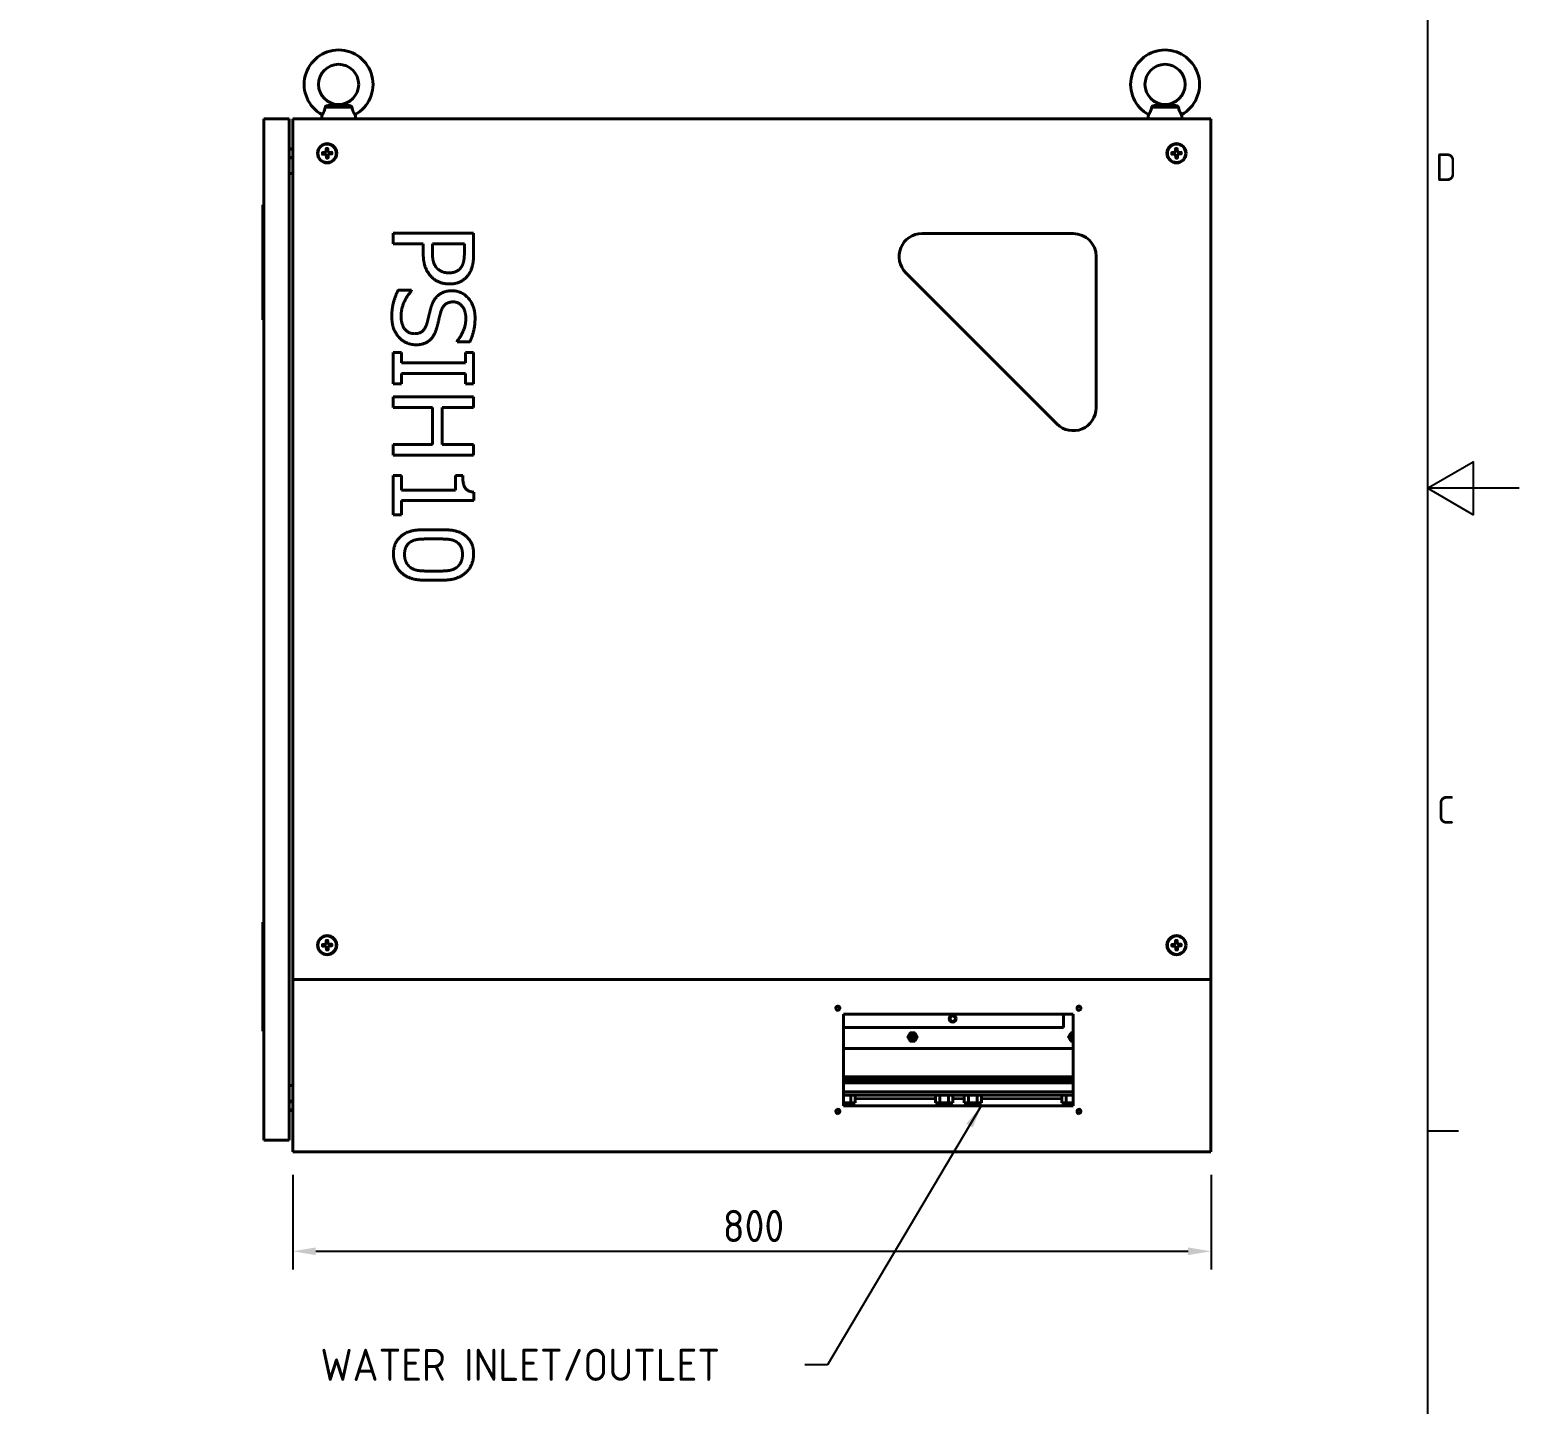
# Model space of a CAD drawing. Header units: inches. Extents: x 0 to 4752, y 0 to 3360.
# Drawn here: x 3454 to 4752, y 882 to 2079 of the extents above; entities that cross this region are included whole.
import ezdxf

# ---------------------------------------------------------------- set-up
doc = ezdxf.new("R2010")
doc.units = ezdxf.units.IN
doc.header["$MEASUREMENT"] = 0
for name, color, linetype, lineweight in [('POWER SUPPLY CASE OUTLINE$0$가시적인 것(ISO)', 3, 'Continuous', 40), ('POWER SUPPLY CASE OUTLINE$0$가시적인 좁은 것(ISO)', 3, 'Continuous', 35), ('POWER SUPPLY CASE OUTLINE$0$경계(ISO)', 7, 'Continuous', 25), ('POWER SUPPLY CASE OUTLINE$0$기호(ISO)', 5, 'Continuous', 25), ('POWER SUPPLY CASE OUTLINE$0$치수(ISO)', 2, 'Continuous', 25)]:
    doc.layers.add(name, color=color, linetype=linetype, lineweight=lineweight)
doc.styles.add('POWER SUPPLY CASE OUTLINE$0$문자 텍스트_PSTEK_POSCO', font='isocp.shx')
doc.styles.add('POWER SUPPLY CASE OUTLINE$0$치수 텍스트_PSTEK_POSCO', font='isocp.shx')
doc.dimstyles.new('POWER SUPPLY CASE OUTLINE$0$치수_PSTEK_POSCO', dxfattribs={"dimscale": 8, "dimtxt": 3.5, "dimasz": 2.5, "dimexe": 2, "dimexo": 2.5, "dimgap": 1, "dimtad": 1, "dimrnd": 1e-08, "dimdsep": 46, "dimtxsty": 'POWER SUPPLY CASE OUTLINE$0$치수 텍스트_PSTEK_POSCO', "dimcen": 0.09, "dimdle": 10, "dimclrd": 7, "dimclre": 7, "dimclrt": 2, "dimadec": 1, "dimazin": 2, "dimtfac": 1, "dimtmove": 0, "dimatfit": 3, "dimfxl": 0, "dimtolj": 1, "dimlwd": -1, "dimlwe": -1, "dimarcsym": 0})
doc.dimstyles.new('POWER SUPPLY CASE OUTLINE$0$치수_PSTEK_POSCO$7', dxfattribs={"dimscale": 8, "dimtxt": 3.5, "dimasz": 2.5, "dimexe": 2, "dimexo": 2.5, "dimgap": 1, "dimtad": 1, "dimrnd": 1e-08, "dimdsep": 46, "dimtxsty": 'POWER SUPPLY CASE OUTLINE$0$치수 텍스트_PSTEK_POSCO', "dimcen": 0.09, "dimdle": 10, "dimclrd": 7, "dimclre": 7, "dimclrt": 2, "dimadec": 1, "dimazin": 2, "dimtfac": 1, "dimtmove": 0, "dimatfit": 3, "dimfxl": 0, "dimtolj": 1, "dimlwd": -1, "dimlwe": -1, "dimarcsym": 0})

# ---------------------------------------------------------------- blocks, each defined once
blk = doc.blocks.new('POWER SUPPLY CASE OUTLINE$0$경계 Default Border')
at = {"layer": 'POWER SUPPLY CASE OUTLINE$0$경계(ISO)'}
blk.add_line((584, 140), (587.4, 140), dxfattribs=at)
at = {"layer": 'POWER SUPPLY CASE OUTLINE$0$경계(ISO)', "flags": 128}
for points in [[(10, 10), (10, 410), (584, 410), (584, 10), (10, 10)], [(594, 210), (584, 210), (589, 212.89), (589, 207.11), (584, 210)]]:
    blk.add_lwpolyline(points, dxfattribs=at)
at = {"layer": 'POWER SUPPLY CASE OUTLINE$0$경계(ISO)', "color": 2, "char_height": 3, "attachment_point": 7, "style": 'POWER SUPPLY CASE OUTLINE$0$문자 텍스트_PSTEK_POSCO'}
for s, insert in [('D', (584.88, 243.47)), ('C', (585.04, 173.47))]:
    blk.add_mtext(s, dxfattribs=dict(at, insert=insert))
blk = doc.blocks.new('*D32')
at = {"layer": 'POWER SUPPLY CASE OUTLINE$0$치수(ISO)', "color": 7, "transparency": 16777216}
for p, q in [((3683.5, 1081.9), (3683.5, 999.2)), ((4483.5, 1081.9), (4483.5, 999.2)), ((3703.5, 1015.2), (4463.5, 1015.2))]:
    blk.add_line(p, q, dxfattribs=at)
for points in [[(3703.5, 1018.5), (3703.5, 1011.8), (3683.5, 1015.2)], [(4463.5, 1018.5), (4463.5, 1011.8), (4483.5, 1015.2)]]:
    blk.add_solid(points, dxfattribs=at)
at = {"layer": 'POWER SUPPLY CASE OUTLINE$0$치수(ISO)', "color": 2, "transparency": 16777216, "insert": (4058.2, 1037.2), "char_height": 28, "attachment_point": 4, "style": 'POWER SUPPLY CASE OUTLINE$0$치수 텍스트_PSTEK_POSCO'}
blk.add_mtext('\\A1;800', dxfattribs=at)

msp = doc.modelspace()

# ---------------------------------------------------------------- linework, layer by layer
at = {"layer": 'POWER SUPPLY CASE OUTLINE$0$가시적인 것(ISO)'}
for p, q in [((3680.455, 2001.882), (3658.455, 2001.882)), ((3658.455, 1111.882), (3658.455, 2001.882)), ((3680.455, 2001.882), (3680.455, 1111.882)), ((3683.455, 1101.882), (3683.455, 2001.882)), ((4483.455, 2001.882), (3683.455, 2001.882)), ((3709.1, 2005.539), (3708.455, 2001.882)), ((3737.81, 2005.539), (3738.455, 2001.882)), ((4429.1, 2005.539), (4428.455, 2001.882)), ((4457.81, 2005.539), (4458.455, 2001.882)), ((4483.455, 1101.882), (4483.455, 2001.882)), ((3683.455, 1975.882), (3680.455, 1975.882)), ((3709.422, 1972.431), (3711.633, 1972.52)), ((3710.994, 1971.087), (3710.939, 1972.478)), ((3712.674, 1973.647), (3712.585, 1975.858)), ((3712.66, 1974.342), (3714.05, 1974.398)), ((3712.721, 1976.006), (3713.856, 1976.051)), ((3714.004, 1975.915), (3714.092, 1973.704)), ((3715.22, 1972.663), (3717.431, 1972.752)), ((3715.915, 1972.677), (3715.97, 1971.286)), ((3717.579, 1972.615), (3717.624, 1971.48)), ((4449.422, 1972.431), (4451.633, 1972.52)), ((4450.994, 1971.087), (4450.939, 1972.478)), ((4452.674, 1973.647), (4452.585, 1975.858)), ((4452.66, 1974.342), (4454.05, 1974.398)), ((4452.721, 1976.006), (4453.856, 1976.051)), ((4454.004, 1975.915), (4454.092, 1973.704)), ((4455.22, 1972.663), (4457.431, 1972.752)), ((4455.915, 1972.677), (4455.97, 1971.286)), ((4457.579, 1972.615), (4457.624, 1971.48)), ((3683.455, 1967.882), (3680.455, 1967.882)), ((3709.331, 1971.149), (3709.285, 1972.284)), ((3711.69, 1971.101), (3709.478, 1971.012)), ((3712.905, 1967.849), (3712.817, 1970.06)), ((3714.249, 1969.422), (3712.859, 1969.366)), ((3714.188, 1967.758), (3713.053, 1967.713)), ((3714.236, 1970.117), (3714.324, 1967.906)), ((3717.488, 1971.333), (3715.276, 1971.244)), ((4449.331, 1971.149), (4449.285, 1972.284)), ((4451.69, 1971.101), (4449.478, 1971.012)), ((4452.905, 1967.849), (4452.817, 1970.06)), ((4454.249, 1969.422), (4452.859, 1969.366)), ((4454.188, 1967.758), (4453.053, 1967.713)), ((4454.236, 1970.117), (4454.324, 1967.906)), ((4457.488, 1971.333), (4455.276, 1971.244)), ((3683.455, 1954.182), (3680.455, 1954.182)), ((3657.455, 1921.882), (3657.445, 1921.882)), ((3657.445, 1831.882), (3657.445, 1921.882)), ((3657.455, 1926.882), (3657.455, 1826.882)), ((3657.455, 1926.882), (3658.455, 1926.882)), ((3657.455, 1916.882), (3657.445, 1916.882)), ((3771.095, 1902.224), (3771.095, 1892.921)), ((3841.095, 1902.224), (3771.095, 1902.224)), ((3841.095, 1884.639), (3841.095, 1902.224)), ((4231.739, 1901.882), (4363.455, 1901.882)), ((3771.095, 1892.921), (3797.189, 1892.921)), ((3797.189, 1892.921), (3797.189, 1885.036)), ((3805.131, 1886.568), (3805.131, 1892.921)), ((3805.131, 1892.921), (3833.04, 1892.921)), ((3833.04, 1892.921), (3833.04, 1885.206)), ((4383.455, 1881.882), (4383.455, 1750.166)), ((4349.313, 1736.024), (4217.597, 1867.74)), ((3786.978, 1852.589), (3775.293, 1852.589)), ((3786.978, 1851.908), (3786.978, 1852.589)), ((3657.455, 1836.882), (3657.445, 1836.882)), ((3657.455, 1831.882), (3657.445, 1831.882)), ((3657.455, 1826.882), (3658.455, 1826.882)), ((3826.687, 1808.399), (3826.687, 1807.719)), ((3826.687, 1807.719), (3837.805, 1807.719)), ((3778.243, 1798.245), (3771.095, 1798.245)), ((3771.095, 1798.245), (3771.095, 1771.13)), ((3778.243, 1789.339), (3778.243, 1798.245)), ((3833.948, 1798.245), (3833.948, 1789.339)), ((3841.095, 1798.245), (3833.948, 1798.245)), ((3841.095, 1771.13), (3841.095, 1798.245)), ((3833.948, 1789.339), (3778.243, 1789.339)), ((3778.243, 1780.036), (3833.948, 1780.036)), ((3778.243, 1771.13), (3778.243, 1780.036)), ((3833.948, 1780.036), (3833.948, 1771.13)), ((3771.095, 1771.13), (3778.243, 1771.13)), ((3833.948, 1771.13), (3841.095, 1771.13)), ((3771.095, 1759.615), (3771.095, 1750.312)), ((3841.095, 1759.615), (3771.095, 1759.615)), ((3841.095, 1750.312), (3841.095, 1759.615)), ((3771.095, 1750.312), (3805.358, 1750.312)), ((3805.358, 1750.312), (3805.358, 1718.091)), ((3813.64, 1750.312), (3841.095, 1750.312)), ((3813.64, 1718.091), (3813.64, 1750.312)), ((3805.358, 1718.091), (3771.095, 1718.091)), ((3771.095, 1718.091), (3771.095, 1708.788)), ((3841.095, 1718.091), (3813.64, 1718.091)), ((3841.095, 1708.788), (3841.095, 1718.091)), ((3771.095, 1708.788), (3841.095, 1708.788)), ((3778.243, 1691.09), (3771.095, 1691.09)), ((3771.095, 1691.09), (3771.095, 1656.941)), ((3778.243, 1678.383), (3778.243, 1691.09)), ((3825.155, 1691.09), (3825.155, 1678.383)), ((3831.565, 1691.09), (3825.155, 1691.09)), ((3825.155, 1678.383), (3778.243, 1678.383)), ((3841.322, 1669.364), (3841.322, 1676.625)), ((3778.243, 1669.364), (3841.322, 1669.364)), ((3778.243, 1656.941), (3778.243, 1669.364)), ((3771.095, 1656.941), (3778.243, 1656.941)), ((3797.87, 1643.845), (3806.152, 1643.845)), ((3806.152, 1635.79), (3798.437, 1635.79)), ((3814.434, 1643.845), (3806.152, 1643.845)), ((3806.152, 1635.79), (3813.867, 1635.79)), ((3806.152, 1599.939), (3798.267, 1599.939)), ((3799.799, 1607.881), (3806.152, 1607.881)), ((3812.505, 1607.881), (3806.152, 1607.881)), ((3806.152, 1599.939), (3814.037, 1599.939)), ((3657.455, 1301.882), (3657.455, 1206.882)), ((3657.455, 1301.882), (3658.455, 1301.882)), ((3657.455, 1296.882), (3657.445, 1296.882)), ((3657.445, 1211.882), (3657.445, 1296.882)), ((3657.455, 1291.882), (3657.445, 1291.882)), ((3712.674, 1283.647), (3712.585, 1285.858)), ((3712.721, 1286.006), (3713.856, 1286.051)), ((3714.004, 1285.915), (3714.092, 1283.704)), ((4452.674, 1283.647), (4452.585, 1285.858)), ((4452.721, 1286.006), (4453.856, 1286.051)), ((4454.004, 1285.915), (4454.092, 1283.704)), ((3709.331, 1281.149), (3709.285, 1282.284)), ((3709.422, 1282.431), (3711.633, 1282.52)), ((3711.69, 1281.101), (3709.478, 1281.012)), ((3710.994, 1281.087), (3710.939, 1282.478)), ((3712.66, 1284.342), (3714.05, 1284.398)), ((3712.905, 1277.849), (3712.817, 1280.06)), ((3714.249, 1279.422), (3712.859, 1279.366)), ((3714.188, 1277.758), (3713.053, 1277.713)), ((3714.236, 1280.117), (3714.324, 1277.906)), ((3715.22, 1282.663), (3717.431, 1282.752)), ((3717.488, 1281.333), (3715.276, 1281.244)), ((3715.915, 1282.677), (3715.97, 1281.286)), ((3717.579, 1282.615), (3717.624, 1281.48)), ((4449.331, 1281.149), (4449.285, 1282.284)), ((4449.422, 1282.431), (4451.633, 1282.52)), ((4451.69, 1281.101), (4449.478, 1281.012)), ((4450.994, 1281.087), (4450.939, 1282.478)), ((4452.66, 1284.342), (4454.05, 1284.398)), ((4452.905, 1277.849), (4452.817, 1280.06)), ((4454.249, 1279.422), (4452.859, 1279.366)), ((4454.188, 1277.758), (4453.053, 1277.713)), ((4454.236, 1280.117), (4454.324, 1277.906)), ((4455.22, 1282.663), (4457.431, 1282.752)), ((4457.488, 1281.333), (4455.276, 1281.244)), ((4455.915, 1282.677), (4455.97, 1281.286)), ((4457.579, 1282.615), (4457.624, 1281.48)), ((3683.455, 1251.882), (4483.455, 1251.882)), ((4163.455, 1221.882), (4363.455, 1221.882)), ((4163.455, 1141.882), (4163.455, 1221.882)), ((4355.055, 1210.282), (4355.055, 1221.882)), ((4363.455, 1221.882), (4363.455, 1141.882)), ((3657.455, 1216.882), (3657.445, 1216.882)), ((3657.455, 1211.882), (3657.445, 1211.882)), ((3657.455, 1206.882), (3658.455, 1206.882)), ((4163.455, 1210.282), (4355.055, 1210.282)), ((4163.455, 1191.882), (4363.455, 1191.882)), ((3683.455, 1159.582), (3680.455, 1159.582)), ((4363.455, 1167.232), (4163.455, 1167.232)), ((4363.455, 1163.732), (4163.455, 1163.732)), ((4363.455, 1161.882), (4163.455, 1161.882)), ((3683.455, 1145.882), (3680.455, 1145.882)), ((4363.455, 1154.182), (4163.455, 1154.182)), ((4163.455, 1151.182), (4363.455, 1151.182)), ((4173.46, 1144.382), (4163.455, 1144.382)), ((4363.455, 1141.882), (4163.455, 1141.882)), ((4169.707, 1151.182), (4169.707, 1144.382)), ((4173.46, 1151.182), (4173.46, 1144.382)), ((4243.449, 1151.182), (4243.449, 1144.382)), ((4258.46, 1144.382), (4243.449, 1144.382)), ((4247.202, 1151.182), (4247.202, 1144.382)), ((4254.707, 1151.182), (4254.707, 1144.382)), ((4258.46, 1151.182), (4258.46, 1144.382)), ((4268.449, 1151.182), (4268.449, 1144.382)), ((4283.46, 1144.382), (4268.449, 1144.382)), ((4272.202, 1151.182), (4272.202, 1144.382)), ((4279.707, 1151.182), (4279.707, 1144.382)), ((4283.46, 1151.182), (4283.46, 1144.382)), ((4353.449, 1151.182), (4353.449, 1144.382)), ((4363.455, 1144.382), (4353.449, 1144.382)), ((4357.202, 1151.182), (4357.202, 1144.382)), ((3683.455, 1137.882), (3680.455, 1137.882)), ((3680.455, 1111.882), (3658.455, 1111.882)), ((3683.455, 1101.882), (4483.455, 1101.882))]:
    msp.add_line(p, q, dxfattribs=at)
for centre, radius in [((3723.455, 2031.882), 17.5), ((4443.455, 2031.882), 17.5), ((3713.455, 1971.882), 8.4), ((3713.455, 1971.882), 8), ((3713.455, 1971.882), 1.93), ((4453.455, 1971.882), 8.4), ((4453.455, 1971.882), 8), ((4453.455, 1971.882), 1.93), ((3713.455, 1281.882), 8.4), ((3713.455, 1281.882), 8), ((4453.455, 1281.882), 8.4), ((4453.455, 1281.882), 8), ((3713.455, 1281.882), 1.93), ((4453.455, 1281.882), 1.93), ((4158.455, 1226.882), 1.621), ((4258.455, 1217.882), 3), ((4258.455, 1217.882), 2.4), ((4368.455, 1226.882), 1.621), ((4223.455, 1201.882), 3.5), ((4223.455, 1201.882), 2), ((4223.455, 1201.882), 1.6), ((4158.455, 1136.882), 1.621), ((4368.455, 1136.882), 1.621)]:
    msp.add_circle(centre, radius, dxfattribs=at)
for centre, radius, start, end in [((3723.455, 2031.882), 30, 298.587692, 241.412308), ((4443.455, 2031.882), 30, 298.587692, 241.412308), ((3709.427, 1972.289), 0.142, 92.289573, 182.289573), ((3710.953, 1972.478), 0.0142, 92.289573, 182.289573), ((3712.727, 1975.864), 0.142, 92.289573, 182.289573), ((3712.661, 1974.328), 0.0142, 92.289573, 182.289573), ((3713.862, 1975.909), 0.142, 2.289573, 92.289573), ((3714.051, 1974.384), 0.0142, 2.289573, 92.289573), ((3715.901, 1972.676), 0.0142, 2.289573, 92.289573), ((3717.437, 1972.61), 0.142, 2.289573, 92.289573), ((4449.427, 1972.289), 0.142, 92.289573, 182.289573), ((4450.953, 1972.478), 0.0142, 92.289573, 182.289573), ((4452.727, 1975.864), 0.142, 92.289573, 182.289573), ((4452.661, 1974.328), 0.0142, 92.289573, 182.289573), ((4453.862, 1975.909), 0.142, 2.289573, 92.289573), ((4454.051, 1974.384), 0.0142, 2.289573, 92.289573), ((4455.901, 1972.676), 0.0142, 2.289573, 92.289573), ((4457.437, 1972.61), 0.142, 2.289573, 92.289573), ((3709.473, 1971.154), 0.142, 182.289573, 272.289573), ((3711.009, 1971.088), 0.0142, 182.289573, 272.289573), ((3712.858, 1969.38), 0.0142, 182.289573, 272.289573), ((3713.047, 1967.854), 0.142, 182.289573, 272.289573), ((3714.182, 1967.9), 0.142, 272.289573, 2.289573), ((3714.249, 1969.436), 0.0142, 272.289573, 2.289573), ((3715.956, 1971.286), 0.0142, 272.289573, 2.289573), ((3717.482, 1971.475), 0.142, 272.289573, 2.289573), ((4449.473, 1971.154), 0.142, 182.289573, 272.289573), ((4451.009, 1971.088), 0.0142, 182.289573, 272.289573), ((4452.858, 1969.38), 0.0142, 182.289573, 272.289573), ((4453.047, 1967.854), 0.142, 182.289573, 272.289573), ((4454.182, 1967.9), 0.142, 272.289573, 2.289573), ((4454.249, 1969.436), 0.0142, 272.289573, 2.289573), ((4455.956, 1971.286), 0.0142, 272.289573, 2.289573), ((4457.482, 1971.475), 0.142, 272.289573, 2.289573), ((4231.739, 1881.882), 20, 90, 225), ((4363.455, 1881.882), 20, 0, 90), ((4363.455, 1750.166), 20, 225, 0), ((3712.727, 1285.864), 0.142, 92.289573, 182.289573), ((3713.862, 1285.909), 0.142, 2.289573, 92.289573), ((4452.727, 1285.864), 0.142, 92.289573, 182.289573), ((4453.862, 1285.909), 0.142, 2.289573, 92.289573), ((3709.427, 1282.289), 0.142, 92.289573, 182.289573), ((3709.473, 1281.154), 0.142, 182.289573, 272.289573), ((3710.953, 1282.478), 0.0142, 92.289573, 182.289573), ((3711.009, 1281.088), 0.0142, 182.289573, 272.289573), ((3712.661, 1284.328), 0.0142, 92.289573, 182.289573), ((3712.858, 1279.38), 0.0142, 182.289573, 272.289573), ((3713.047, 1277.854), 0.142, 182.289573, 272.289573), ((3714.051, 1284.384), 0.0142, 2.289573, 92.289573), ((3714.182, 1277.9), 0.142, 272.289573, 2.289573), ((3714.249, 1279.436), 0.0142, 272.289573, 2.289573), ((3715.901, 1282.676), 0.0142, 2.289573, 92.289573), ((3715.956, 1281.286), 0.0142, 272.289573, 2.289573), ((3717.437, 1282.61), 0.142, 2.289573, 92.289573), ((3717.482, 1281.475), 0.142, 272.289573, 2.289573), ((4449.427, 1282.289), 0.142, 92.289573, 182.289573), ((4449.473, 1281.154), 0.142, 182.289573, 272.289573), ((4450.953, 1282.478), 0.0142, 92.289573, 182.289573), ((4451.009, 1281.088), 0.0142, 182.289573, 272.289573), ((4452.661, 1284.328), 0.0142, 92.289573, 182.289573), ((4452.858, 1279.38), 0.0142, 182.289573, 272.289573), ((4453.047, 1277.854), 0.142, 182.289573, 272.289573), ((4454.051, 1284.384), 0.0142, 2.289573, 92.289573), ((4454.182, 1277.9), 0.142, 272.289573, 2.289573), ((4454.249, 1279.436), 0.0142, 272.289573, 2.289573), ((4455.901, 1282.676), 0.0142, 2.289573, 92.289573), ((4455.956, 1281.286), 0.0142, 272.289573, 2.289573), ((4457.437, 1282.61), 0.142, 2.289573, 92.289573), ((4457.482, 1281.475), 0.142, 272.289573, 2.289573), ((4363.455, 1201.882), 3.5, 90, 270.000001), ((4363.455, 1201.882), 2, 90, 270), ((4363.455, 1201.882), 1.6, 90, 270)]:
    msp.add_arc(centre, radius, start, end, dxfattribs=at)
for points, knots in [([(3711.764, 2011.831), (3711.641, 2011.046), (3711.45, 2010.281), (3710.967, 2008.868), (3710.69, 2008.244), (3710.128, 2007.141), (3709.851, 2006.68), (3709.398, 2005.965), (3709.229, 2005.724), (3709.117, 2005.563), (3709.1, 2005.539), (3709.1, 2005.539)], [0, 0, 0, 0, 0.23899851, 0.23899851, 0.46692882, 0.46692882, 0.70340854, 0.70340854, 0.94828753, 0.94828753, 1.05391748, 1.05391748, 1.05391748, 1.05391748]), ([(3712.962, 2013.118), (3712.907, 2013.106), (3712.852, 2013.091), (3712.63, 2013.017), (3712.475, 2012.933), (3712.218, 2012.729), (3712.113, 2012.616), (3711.958, 2012.391), (3711.901, 2012.285), (3711.813, 2012.063), (3711.782, 2011.948), (3711.764, 2011.831)], [0.271392917, 0.271392917, 0.271392917, 0.271392917, 0.288081178, 0.288081178, 0.33959091, 0.33959091, 0.383935904, 0.383935904, 0.418333541, 0.418333541, 0.452018937, 0.452018937, 0.452018937, 0.452018937]), ([(3723.455, 2014.382), (3722.269, 2014.382), (3720.967, 2014.322), (3718.289, 2014.063), (3716.907, 2013.864), (3714.78, 2013.489), (3713.882, 2013.314), (3712.962, 2013.118)], [0, 0, 0, 0, 0.43889625, 0.43889625, 0.87779251, 0.87779251, 1.14519874, 1.14519874, 1.14519874, 1.14519874]), ([(3733.947, 2013.118), (3733.027, 2013.314), (3732.129, 2013.489), (3730.002, 2013.864), (3728.621, 2014.063), (3725.942, 2014.322), (3724.64, 2014.382), (3723.455, 2014.382)], [3.82419151, 3.82419151, 3.82419151, 3.82419151, 4.09159775, 4.09159775, 4.530494, 4.530494, 4.96939025, 4.96939025, 4.96939025, 4.96939025]), ([(3735.146, 2011.831), (3735.12, 2011.996), (3735.068, 2012.155), (3734.925, 2012.44), (3734.838, 2012.565), (3734.624, 2012.792), (3734.496, 2012.891), (3734.226, 2013.037), (3734.09, 2013.087), (3733.947, 2013.118)], [0, 0, 0, 0, 0.050301995, 0.050301995, 0.096763646, 0.096763646, 0.146676753, 0.146676753, 0.19198533, 0.19198533, 0.19198533, 0.19198533]), ([(3737.81, 2005.539), (3737.809, 2005.539), (3737.781, 2005.58), (3737.622, 2005.809), (3737.434, 2006.081), (3736.945, 2006.868), (3736.648, 2007.378), (3736.069, 2008.577), (3735.796, 2009.242), (3735.389, 2010.571), (3735.245, 2011.196), (3735.146, 2011.831)], [1.05391748, 1.05391748, 1.05391748, 1.05391748, 1.19193978, 1.19193978, 1.43584134, 1.43584134, 1.68063298, 1.68063298, 1.91383984, 1.91383984, 2.10739417, 2.10739417, 2.10739417, 2.10739417]), ([(4431.764, 2011.831), (4431.641, 2011.046), (4431.45, 2010.281), (4430.967, 2008.868), (4430.69, 2008.244), (4430.128, 2007.141), (4429.851, 2006.68), (4429.398, 2005.965), (4429.229, 2005.724), (4429.117, 2005.563), (4429.1, 2005.539), (4429.1, 2005.539)], [0, 0, 0, 0, 0.23899851, 0.23899851, 0.46692882, 0.46692882, 0.70340854, 0.70340854, 0.94828753, 0.94828753, 1.05391748, 1.05391748, 1.05391748, 1.05391748]), ([(4432.962, 2013.118), (4432.907, 2013.106), (4432.852, 2013.091), (4432.63, 2013.017), (4432.475, 2012.933), (4432.218, 2012.729), (4432.113, 2012.616), (4431.958, 2012.391), (4431.901, 2012.285), (4431.813, 2012.063), (4431.782, 2011.948), (4431.764, 2011.831)], [0.271392917, 0.271392917, 0.271392917, 0.271392917, 0.288081178, 0.288081178, 0.33959091, 0.33959091, 0.383935904, 0.383935904, 0.418333541, 0.418333541, 0.452018937, 0.452018937, 0.452018937, 0.452018937]), ([(4443.455, 2014.382), (4442.269, 2014.382), (4440.967, 2014.322), (4438.289, 2014.063), (4436.907, 2013.864), (4434.78, 2013.489), (4433.882, 2013.314), (4432.962, 2013.118)], [0, 0, 0, 0, 0.43889625, 0.43889625, 0.87779251, 0.87779251, 1.14519874, 1.14519874, 1.14519874, 1.14519874]), ([(4453.947, 2013.118), (4453.027, 2013.314), (4452.129, 2013.489), (4450.002, 2013.864), (4448.621, 2014.063), (4445.942, 2014.322), (4444.64, 2014.382), (4443.455, 2014.382)], [3.82419151, 3.82419151, 3.82419151, 3.82419151, 4.09159775, 4.09159775, 4.530494, 4.530494, 4.96939025, 4.96939025, 4.96939025, 4.96939025]), ([(4455.146, 2011.831), (4455.12, 2011.996), (4455.068, 2012.155), (4454.925, 2012.44), (4454.838, 2012.565), (4454.624, 2012.792), (4454.496, 2012.891), (4454.226, 2013.037), (4454.09, 2013.087), (4453.947, 2013.118)], [0, 0, 0, 0, 0.050301995, 0.050301995, 0.096763646, 0.096763646, 0.146676753, 0.146676753, 0.19198533, 0.19198533, 0.19198533, 0.19198533]), ([(4457.81, 2005.539), (4457.809, 2005.539), (4457.781, 2005.58), (4457.622, 2005.809), (4457.434, 2006.081), (4456.945, 2006.868), (4456.648, 2007.378), (4456.069, 2008.577), (4455.796, 2009.242), (4455.389, 2010.571), (4455.245, 2011.196), (4455.146, 2011.831)], [1.05391748, 1.05391748, 1.05391748, 1.05391748, 1.19193978, 1.19193978, 1.43584134, 1.43584134, 1.68063298, 1.68063298, 1.91383984, 1.91383984, 2.10739417, 2.10739417, 2.10739417, 2.10739417])]:
    msp.add_open_spline(points, degree=3, knots=knots, dxfattribs=at)
for points in [[(3797.189, 1885.036), (3797.189, 1877.548), (3800.876, 1867.735), (3804.45, 1864.104)], [(3809.329, 1871.649), (3806.946, 1873.918), (3805.131, 1880.895), (3805.131, 1886.568)], [(3833.04, 1885.206), (3833.04, 1880.839), (3831.849, 1874.939), (3830.374, 1872.727)], [(3836.727, 1866.317), (3839.053, 1869.663), (3841.095, 1878.399), (3841.095, 1884.639)], [(3819.709, 1867.678), (3816.363, 1867.678), (3811.427, 1869.55), (3809.329, 1871.649)], [(3830.374, 1872.727), (3828.672, 1870.174), (3823.34, 1867.678), (3819.709, 1867.678)], [(3804.45, 1864.104), (3807.286, 1861.211), (3815.455, 1857.978), (3819.993, 1857.978)], [(3819.993, 1857.978), (3825.836, 1857.978), (3834.061, 1862.403), (3836.727, 1866.317)], [(3775.293, 1852.589), (3773.024, 1847.881), (3769.847, 1837.216), (3769.847, 1829.615)], [(3777.902, 1830.296), (3777.902, 1835.685), (3782.667, 1847.313), (3786.978, 1851.908)], [(3809.669, 1847.54), (3807.343, 1845.328), (3804.45, 1839.599), (3803.486, 1835.968)], [(3822.319, 1852.078), (3818.235, 1852.078), (3811.995, 1849.696), (3809.669, 1847.54)], [(3842.343, 1828.537), (3842.343, 1838.804), (3830.828, 1852.078), (3822.319, 1852.078)], [(3769.847, 1829.615), (3769.847, 1823.205), (3773.137, 1814.696), (3776.201, 1811.349)], [(3789.588, 1814.696), (3784.312, 1814.696), (3777.902, 1822.581), (3777.902, 1830.296)], [(3803.486, 1835.968), (3802.465, 1831.941), (3801.217, 1826.552), (3800.309, 1823.318)], [(3808.705, 1818.894), (3809.555, 1821.73), (3811.598, 1830.296), (3812.392, 1833.245)], [(3812.392, 1833.245), (3813.583, 1837.67), (3818.859, 1842.378), (3823.283, 1842.378)], [(3823.283, 1842.378), (3828.218, 1842.378), (3834.288, 1834.38), (3834.288, 1827.913)], [(3800.309, 1823.318), (3799.004, 1818.837), (3793.786, 1814.696), (3789.588, 1814.696)], [(3791.063, 1804.996), (3797.586, 1804.996), (3806.492, 1811.689), (3808.705, 1818.894)], [(3834.288, 1827.913), (3834.288, 1822.184), (3829.75, 1811.746), (3826.687, 1808.399)], [(3837.805, 1807.719), (3840.017, 1812.2), (3842.343, 1822.638), (3842.343, 1828.537)], [(3776.201, 1811.349), (3778.98, 1808.343), (3786.922, 1804.996), (3791.063, 1804.996)], [(3841.322, 1676.625), (3835.649, 1677.078), (3831.565, 1683.886), (3831.565, 1691.09)], [(3771.209, 1622.743), (3771.209, 1628.586), (3775.633, 1636.811), (3779.547, 1639.477)], [(3779.547, 1639.477), (3782.894, 1641.803), (3791.63, 1643.845), (3797.87, 1643.845)], [(3798.437, 1635.79), (3794.069, 1635.79), (3788.17, 1634.599), (3785.957, 1633.124)], [(3813.867, 1635.79), (3818.235, 1635.79), (3824.134, 1634.599), (3826.346, 1633.124)], [(3832.756, 1639.477), (3829.41, 1641.803), (3820.674, 1643.845), (3814.434, 1643.845)], [(3841.095, 1622.743), (3841.095, 1628.586), (3836.671, 1636.811), (3832.756, 1639.477)], [(3777.335, 1607.2), (3774.442, 1610.036), (3771.209, 1618.205), (3771.209, 1622.743)], [(3785.957, 1633.124), (3783.405, 1631.422), (3780.909, 1626.09), (3780.909, 1622.459)], [(3780.909, 1622.459), (3780.909, 1619.112), (3782.781, 1614.177), (3784.88, 1612.078)], [(3826.346, 1633.124), (3828.899, 1631.422), (3831.395, 1626.09), (3831.395, 1622.459)], [(3831.395, 1622.459), (3831.395, 1619.112), (3829.523, 1614.177), (3827.424, 1612.078)], [(3834.969, 1607.2), (3837.862, 1610.036), (3841.095, 1618.205), (3841.095, 1622.743)], [(3784.88, 1612.078), (3787.149, 1609.696), (3794.126, 1607.881), (3799.799, 1607.881)], [(3827.424, 1612.078), (3825.155, 1609.696), (3818.178, 1607.881), (3812.505, 1607.881)], [(3798.267, 1599.939), (3790.779, 1599.939), (3780.966, 1603.626), (3777.335, 1607.2)], [(3814.037, 1599.939), (3821.525, 1599.939), (3831.338, 1603.626), (3834.969, 1607.2)]]:
    msp.add_open_spline(points, degree=2, dxfattribs=at)
for points in [[(4219.413, 1201.882), (4219.955, 1202.82), (4220.424, 1203.632)], [(4220.424, 1200.132), (4219.955, 1200.944), (4219.413, 1201.882)], [(4220.424, 1203.632), (4220.893, 1204.444), (4221.434, 1205.382)], [(4221.434, 1198.382), (4220.893, 1199.32), (4220.424, 1200.132)], [(4221.434, 1205.382), (4222.517, 1205.382), (4223.455, 1205.382)], [(4223.455, 1198.382), (4222.517, 1198.382), (4221.434, 1198.382)], [(4223.455, 1205.382), (4224.393, 1205.382), (4225.475, 1205.382)], [(4225.475, 1198.382), (4224.393, 1198.382), (4223.455, 1198.382)], [(4225.475, 1205.382), (4226.017, 1204.444), (4226.486, 1203.632)], [(4226.486, 1200.132), (4226.017, 1199.32), (4225.475, 1198.382)], [(4226.486, 1203.632), (4226.955, 1202.82), (4227.496, 1201.882)], [(4227.496, 1201.882), (4226.955, 1200.944), (4226.486, 1200.132)], [(4359.413, 1201.882), (4359.955, 1202.82), (4360.424, 1203.632)], [(4360.424, 1200.132), (4359.955, 1200.944), (4359.413, 1201.882)], [(4360.424, 1203.632), (4360.893, 1204.444), (4361.434, 1205.382)], [(4361.434, 1198.382), (4360.893, 1199.32), (4360.424, 1200.132)], [(4361.434, 1205.382), (4362.517, 1205.382), (4363.455, 1205.382)], [(4363.455, 1198.382), (4362.517, 1198.382), (4361.434, 1198.382)]]:
    msp.add_rational_spline(points, [1, 1.0379548493, 1], degree=2, dxfattribs=at)
at = {"layer": 'POWER SUPPLY CASE OUTLINE$0$가시적인 좁은 것(ISO)'}
for p, q in [((3735.146, 2011.831), (3711.764, 2011.831)), ((3712.962, 2013.118), (3733.947, 2013.118)), ((4455.146, 2011.831), (4431.764, 2011.831)), ((4432.962, 2013.118), (4453.947, 2013.118)), ((3683.455, 1975.138), (3680.455, 1975.138)), ((3710.939, 1972.478), (3709.285, 1972.284)), ((3712.721, 1976.006), (3712.66, 1974.342)), ((3714.05, 1974.398), (3713.856, 1976.051)), ((3717.579, 1972.615), (3715.915, 1972.677)), ((4450.939, 1972.478), (4449.285, 1972.284)), ((4452.721, 1976.006), (4452.66, 1974.342)), ((4454.05, 1974.398), (4453.856, 1976.051)), ((4457.579, 1972.615), (4455.915, 1972.677)), ((3680.455, 1968.626), (3683.455, 1968.626)), ((3709.331, 1971.149), (3710.994, 1971.087)), ((3712.859, 1969.366), (3713.053, 1967.713)), ((3714.188, 1967.758), (3714.249, 1969.422)), ((3715.97, 1971.286), (3717.624, 1971.48)), ((4449.331, 1971.149), (4450.994, 1971.087)), ((4452.859, 1969.366), (4453.053, 1967.713)), ((4454.188, 1967.758), (4454.249, 1969.422)), ((4455.97, 1971.286), (4457.624, 1971.48)), ((3712.721, 1286.006), (3712.66, 1284.342)), ((3714.05, 1284.398), (3713.856, 1286.051)), ((4452.721, 1286.006), (4452.66, 1284.342)), ((4454.05, 1284.398), (4453.856, 1286.051)), ((3710.939, 1282.478), (3709.285, 1282.284)), ((3709.331, 1281.149), (3710.994, 1281.087)), ((3712.859, 1279.366), (3713.053, 1277.713)), ((3714.188, 1277.758), (3714.249, 1279.422)), ((3717.579, 1282.615), (3715.915, 1282.677)), ((3715.97, 1281.286), (3717.624, 1281.48)), ((4450.939, 1282.478), (4449.285, 1282.284)), ((4449.331, 1281.149), (4450.994, 1281.087)), ((4452.859, 1279.366), (4453.053, 1277.713)), ((4454.188, 1277.758), (4454.249, 1279.422)), ((4457.579, 1282.615), (4455.915, 1282.677)), ((4455.97, 1281.286), (4457.624, 1281.48)), ((4363.455, 1164.899), (4163.455, 1164.899)), ((3683.455, 1145.138), (3680.455, 1145.138)), ((4173.46, 1148.182), (4243.449, 1148.182)), ((4258.46, 1148.182), (4268.449, 1148.182)), ((4283.46, 1148.182), (4353.449, 1148.182)), ((3680.455, 1138.626), (3683.455, 1138.626))]:
    msp.add_line(p, q, dxfattribs=at)
for centre, radius in [((4158.455, 1226.882), 2), ((4258.455, 1217.882), 2.401), ((4368.455, 1226.882), 2), ((4158.455, 1136.882), 2), ((4368.455, 1136.882), 2)]:
    msp.add_arc(centre, radius, 350, 260, dxfattribs=at)

# ---------------------------------------------------------------- block references
at = {"xscale": 8, "yscale": 8, "zscale": 8}
msp.add_blockref('POWER SUPPLY CASE OUTLINE$0$경계 Default Border', (0, 0), dxfattribs=at)

# ---------------------------------------------------------------- texts
at = {"layer": 'POWER SUPPLY CASE OUTLINE$0$기호(ISO)', "color": 2, "insert": (3707.597, 916.207), "char_height": 28, "width": 413.92609, "attachment_point": 4, "style": 'POWER SUPPLY CASE OUTLINE$0$치수 텍스트_PSTEK_POSCO'}
msp.add_mtext('{\\fISOCP|b0|i0;\\H28.0000;WATER INLET/OUTLET}', dxfattribs=at)

# ---------------------------------------------------------------- dimensions: what is measured, and where the dimension line sits
at = {"layer": 'POWER SUPPLY CASE OUTLINE$0$치수(ISO)', "color": 7}
dim = msp.add_linear_dim(base=(4483.455, 1015.158), p1=(3683.455, 1101.882), p2=(4483.455, 1101.882), angle=180, dimstyle='POWER SUPPLY CASE OUTLINE$0$치수_PSTEK_POSCO', override={"dimdec": 2, "dimtp": 0, "dimtm": 0, "dimtdec": 2, "dimtofl": 0, "dimatfit": 1}, dxfattribs=at)
dim.commit()
dim.dimension.update_dxf_attribs({"geometry": '*D32', "text_midpoint": (4083.455, 1015.158), "dimtype": 160})

# ---------------------------------------------------------------- leaders
at = {"layer": 'POWER SUPPLY CASE OUTLINE$0$기호(ISO)', "color": 7, "annotation_type": 0, "has_hookline": 1, "hookline_direction": 1, "text_width": 404.787}
msp.add_leader([(4283.35, 1141.882), (4149.523, 916.207), (4129.523, 916.207)], dimstyle='POWER SUPPLY CASE OUTLINE$0$치수_PSTEK_POSCO$7', override={"dimtad": 0}, dxfattribs=at)

doc.saveas('drawing.dxf')
